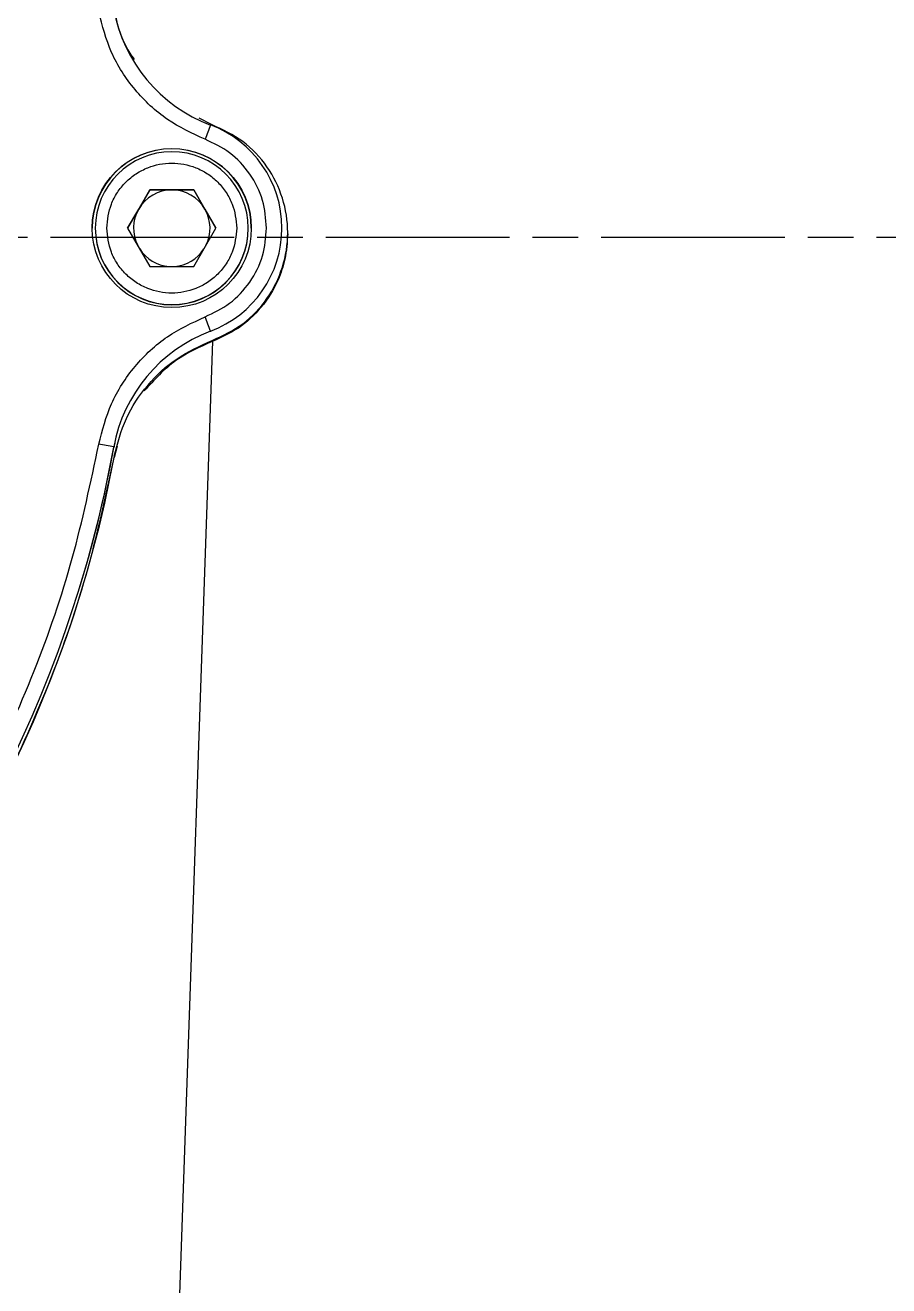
# Model space of a CAD drawing. Header units: millimetres. Extents: x 2642 to 4256, y 821 to 2003.
# Drawn here: x 3908.4 to 3964.8, y 1633.2 to 1715.6 of the extents above; entities that cross this region are included whole.
import ezdxf

# ---------------------------------------------------------------- set-up
doc = ezdxf.new("R2010")
doc.units = ezdxf.units.MM
doc.linetypes.add('AM_ISO08W050', pattern=[18, 12, -1.5, 3, -1.5])
doc.layers.add('5剖面线层', color=2, linetype='Continuous')
doc.layers.add('AM_7', color=4, linetype='AM_ISO08W050', lineweight=25)

msp = doc.modelspace()

# ---------------------------------------------------------------- hatches: boundary and pattern name
at = {"layer": '5剖面线层'}
h = msp.add_hatch(dxfattribs=at)
h.set_pattern_fill('ANSI31', color=256, scale=0.5, angle=90)
h.set_pattern_definition([(135, (6315.0344, -2390.8635), (-1.122532, -1.122532), [])])
edge = h.paths.add_edge_path()
edge.add_ellipse((3736.457, 1847.564), major_axis=(-0.136, 701.893), ratio=0.0134611, start_angle=113.403806, end_angle=115.255842, ccw=False)
edge.add_arc((3731.06, 1250.811), 317.97, 90.58015, 91.86389)
edge.add_spline(control_points=[(3720.718, 1568.612), (3720.639, 1568.608), (3720.471, 1568.599), (3720.289, 1568.582), (3720.109, 1568.561), (3719.894, 1568.519), (3719.64, 1568.442), (3719.347, 1568.31), (3719.022, 1568.091), (3718.703, 1567.767), (3718.447, 1567.342), (3718.293, 1566.892), (3718.291, 1566.59), (3718.276, 1566.465)], knot_values=[0, 0, 0, 0, 0.143587, 0.304606, 0.433091, 0.511146, 0.56537, 0.622966, 0.690996, 0.767047, 0.850218, 0.937974, 1, 1, 1, 1], degree=3, periodic=0)
edge.add_line((3718.276, 1566.465), (3718.279, 1548.092))
edge.add_line((3718.279, 1548.092), (3727.97, 1548.092))
edge = h.paths.add_edge_path()
edge.add_spline(control_points=[(3774.214, 1566.425), (3774.214, 1566.564), (3774.228, 1566.702), (3774.282, 1566.971), (3774.322, 1567.102), (3774.428, 1567.357), (3774.493, 1567.479), (3774.645, 1567.706), (3774.733, 1567.813), (3774.929, 1568.008), (3775.035, 1568.095), (3775.262, 1568.247), (3775.385, 1568.313), (3775.639, 1568.418), (3775.77, 1568.458), (3776.039, 1568.511), (3776.178, 1568.525), (3776.315, 1568.525)], knot_values=[0, 0, 0, 0, 0.125, 0.125, 0.25, 0.25, 0.375, 0.375, 0.5, 0.5, 0.625, 0.625, 0.75, 0.75, 0.875, 0.875, 1, 1, 1, 1], degree=3, periodic=0)
edge.add_line((3776.315, 1568.525), (3798.37, 1568.529))
edge.add_line((3798.37, 1568.529), (3798.37, 1572.746))
edge.add_line((3798.37, 1572.746), (3795.712, 1572.728))
edge.add_line((3795.712, 1572.728), (3787.697, 1572.787))
edge.add_line((3787.697, 1572.787), (3787.418, 1586.376))
edge.add_line((3787.418, 1586.376), (3787.31, 1586.376))
edge.add_line((3787.31, 1586.376), (3786.785, 1586.9))
edge.add_line((3786.785, 1586.9), (3786.26, 1587.425))
edge.add_line((3786.26, 1587.425), (3778.118, 1587.424))
edge.add_line((3778.118, 1587.424), (3777.592, 1586.899))
edge.add_line((3777.592, 1586.899), (3777.067, 1586.374))
edge.add_line((3777.067, 1586.374), (3777.066, 1584.274))
edge.add_line((3777.066, 1584.274), (3767.265, 1584.272))
edge.add_line((3767.265, 1584.272), (3767.144, 1577.429))
edge.add_line((3767.144, 1577.429), (3767.023, 1570.586))
edge.add_arc((3765.262, 1570.52), 1.762, -54.66619, 2.16996, ccw=False)
edge.add_arc((3780.168, 945.497), 623.74, 91.275674, 91.732412)
edge.add_arc((3752.756, 1943.449), 374.595, 270.03216, 271.30865, ccw=False)
edge.add_line((3752.966, 1568.854), (3745.183, 1568.825))
edge.add_ellipse((3736.457, 1847.564), major_axis=(-0.136, 701.893), ratio=0.0134611, start_angle=244.74386, end_angle=246.601321, ccw=False)
edge.add_line((3745.06, 1548.092), (3759.994, 1548.092))
edge.add_line((3759.994, 1548.092), (3759.994, 1551.724))
edge.add_line((3759.994, 1551.724), (3772.101, 1551.724))
edge.add_spline(control_points=[(3772.101, 1551.724), (3772.248, 1551.726), (3772.387, 1551.74), (3772.656, 1551.793), (3772.787, 1551.833), (3773.041, 1551.938), (3773.164, 1552.004), (3773.392, 1552.156), (3773.498, 1552.243), (3773.694, 1552.439), (3773.781, 1552.545), (3773.933, 1552.772), (3773.999, 1552.895), (3774.104, 1553.149), (3774.144, 1553.28), (3774.198, 1553.549), (3774.212, 1553.687), (3774.212, 1553.826)], knot_values=[0, 0, 0, 0, 0.125, 0.125, 0.25, 0.25, 0.375, 0.375, 0.5, 0.5, 0.625, 0.625, 0.75, 0.75, 0.875, 0.875, 1, 1, 1, 1], degree=3, periodic=0)
edge.add_line((3774.212, 1553.826), (3774.214, 1566.555))
h.paths.add_polyline_path([(3899.919, 1584.835), (3893.713, 1584.835), (3893.712, 1586.374), (3893.187, 1586.899), (3892.662, 1587.424), (3884.519, 1587.425), (3883.994, 1586.9), (3883.359, 1586.266), (3883.083, 1572.787), (3872.409, 1572.709), (3872.409, 1569.059), (3878.43, 1569.088), (3899.919, 1569.088)])
edge = h.paths.add_edge_path()
edge.add_spline(control_points=[(3920.223, 1571.124), (3920.222, 1570.957), (3920.244, 1570.797), (3920.324, 1570.483), (3920.383, 1570.327), (3920.611, 1569.894), (3920.831, 1569.641), (3921.096, 1569.452)], knot_values=[0, 0, 0, 0, 0.25, 0.25, 0.5, 0.5, 1, 1, 1, 1], degree=3, periodic=0)
edge.add_spline(control_points=[(3921.096, 1569.452), (3921.232, 1569.354), (3921.354, 1569.243), (3921.471, 1569.108), (3921.479, 1569.098), (3921.487, 1569.088)], knot_values=[0, 0, 0, 0, 0.25, 0.25, 0.269528, 0.269528, 0.269528, 0.269528], degree=3, periodic=0)
edge.add_line((3921.487, 1569.088), (3913.551, 1569.088))
edge.add_line((3913.551, 1569.088), (3913.551, 1584.835))
edge.add_line((3913.551, 1584.835), (3919.979, 1584.835))
edge.add_line((3919.979, 1584.835), (3919.984, 1584.835))
edge.add_line((3919.984, 1584.835), (3920.223, 1571.124))
h.paths.add_polyline_path([(3926.002, 1566.988, 0.414214), (3923.902, 1569.088), (3913.716, 1569.088), (3913.735, 1552.291), (3913.735, 1548.092), (3917.228, 1548.092), (3921.973, 1548.092), (3924.002, 1548.092), (3926.002, 1548.092)])

# ---------------------------------------------------------------- linework, layer by layer
at = {"color": 7, "linetype": 'Continuous', "lineweight": 25}
for p, q in [((3920.577, 1709.128), (3919.728, 1709.568)), ((3916.491, 1704.877), (3915.048, 1702.377)), ((3915.77, 1703.62), (3916.491, 1704.87)), ((3919.378, 1704.877), (3916.491, 1704.877)), ((3916.491, 1704.87), (3916.491, 1704.877)), ((3916.491, 1704.87), (3917.935, 1704.87)), ((3917.935, 1704.87), (3919.378, 1704.87)), ((3920.821, 1702.377), (3919.378, 1704.877)), ((3919.378, 1704.877), (3919.378, 1704.87)), ((3919.378, 1704.87), (3920.1, 1703.62)), ((3915.05, 1702.373), (3915.77, 1703.62)), ((3920.1, 1703.62), (3920.82, 1702.373)), ((3912.935, 1702.375), (3912.935, 1702.364)), ((3915.048, 1702.377), (3916.491, 1699.877)), ((3919.378, 1699.877), (3920.821, 1702.377)), ((3922.935, 1702.364), (3922.935, 1702.375)), ((3925.135, 1702.345), (3925.135, 1702.379)), ((3925.512, 1702.008), (3925.512, 1702.08)), ((3916.491, 1699.877), (3919.378, 1699.877)), ((3920.466, 1695.638), (3920.466, 1695.605)), ((3917.38, 1601.952), (3920.629, 1694.988)), ((3920.577, 1695.032), (3920.577, 1694.961)), ((3914.144, 1688.032), (3914.144, 1688.066)), ((3914.363, 1688.131), (3914.165, 1687.388))]:
    msp.add_line(p, q, dxfattribs=at)
msp.add_circle((3917.935, 1702.381), 5.2, dxfattribs=at)
for centre, radius, start, end in [((3923.983, 1718.48), 10, 190.30615, 249.41337), ((4229.247, 1592.339), 330.126, 159.28349, 159.4567), ((3917.935, 1702.379), 7.2, 359.99987, 69.41339), ((3917.935, 1702.364), 5.2, 0.00011, 179.99974), ((3917.935, 1702.375), 5, 359.99995, 179.99959), ((3917.935, 1702.37), 2.5, 89.99966, 149.9996), ((3917.935, 1702.37), 2.5, 29.99978, 89.99971), ((3917.935, 1702.37), 2.5, 149.99962, 207.09742), ((3917.935, 1702.37), 2.5, 332.90197, 29.99975), ((3917.935, 1702.375), 5, 179.99978, 359.99975), ((3917.935, 1702.364), 5, 179.99978, 359.99975), ((3917.935, 1702.379), 7.2, 290.58661, 359.99981), ((3917.935, 1702.37), 2.5, 212.9021, 265.89476), ((3917.935, 1702.37), 2.5, 274.10462, 327.09726), ((3606.571, 1578.539), 335.026, 20.45808, 20.62944), ((3923.983, 1686.277), 10, 110.58663, 169.69385), ((3835.435, 1702.379), 80, 280.30604, 349.69383), ((3835.435, 1702.344), 80, 342.76842, 349.69388), ((3892.111, 1571.096), 119.028, 79.33268, 79.81423), ((3923.983, 1686.243), 10, 168.01767, 169.69388), ((3835.512, 1702.006), 80, 281.36448, 349.47139)]:
    msp.add_arc(centre, radius, start, end, dxfattribs=at)
for points, knots in [([(3920.115, 1708.185), (3919.268, 1708.576), (3917.545, 1709.371), (3915.453, 1711.361), (3913.869, 1713.775), (3913.394, 1715.611), (3913.16, 1716.514)], [0, 0, 0, 0, 0.245796, 0.5, 0.754204, 1, 1, 1, 1]), ([(3915.495, 1713.411), (3915.308, 1713.681), (3914.624, 1714.662), (3914.358, 1715.842), (3914.165, 1716.697)], [0, 0, 0, 0, 0.275029, 1, 1, 1, 1]), ([(3924.135, 1702.381), (3924.082, 1702.992), (3923.975, 1704.245), (3923.104, 1705.961), (3921.804, 1707.38), (3920.669, 1707.921), (3920.115, 1708.185)], [0, 0, 0, 0, 0.244178, 0.5, 0.755822, 1, 1, 1, 1]), ([(3913.685, 1702.377), (3913.741, 1702.911), (3913.829, 1703.734), (3914.359, 1704.723), (3914.907, 1705.403), (3915.588, 1705.955), (3916.578, 1706.469), (3917.935, 1706.729), (3919.292, 1706.469), (3920.281, 1705.955), (3920.962, 1705.403), (3921.511, 1704.723), (3922.041, 1703.733), (3922.128, 1702.911), (3922.185, 1702.377)], [0, 0, 0, 0, 0.119728, 0.18418, 0.25, 0.31582, 0.380272, 0.5, 0.619728, 0.68418, 0.75, 0.81582, 0.880272, 1, 1, 1, 1]), ([(3922.185, 1702.377), (3922.128, 1701.842), (3922.041, 1701.02), (3921.511, 1700.03), (3920.962, 1699.35), (3920.281, 1698.798), (3919.292, 1698.284), (3917.935, 1698.024), (3916.578, 1698.284), (3915.588, 1698.798), (3914.907, 1699.35), (3914.359, 1700.03), (3913.829, 1701.02), (3913.741, 1701.842), (3913.685, 1702.377)], [0, 0, 0, 0, 0.119728, 0.18418, 0.25, 0.31582, 0.380272, 0.5, 0.619728, 0.68418, 0.75, 0.81582, 0.880272, 1, 1, 1, 1]), ([(3920.115, 1696.577), (3920.669, 1696.841), (3921.804, 1697.382), (3923.104, 1698.8), (3923.975, 1700.517), (3924.082, 1701.769), (3924.135, 1702.381)], [0, 0, 0, 0, 0.244178, 0.5, 0.755822, 1, 1, 1, 1]), ([(3925.512, 1702.008), (3925.476, 1701.451), (3925.41, 1700.417), (3924.843, 1698.752), (3923.858, 1697.166), (3922.36, 1695.765), (3921.165, 1695.226), (3920.577, 1694.961)], [0, 0, 0, 0, 0.182468, 0.338737, 0.571946, 0.789459, 1, 1, 1, 1]), ([(3913.16, 1688.247), (3913.394, 1689.15), (3913.869, 1690.987), (3915.453, 1693.401), (3917.545, 1695.391), (3919.268, 1696.186), (3920.115, 1696.577)], [0, 0, 0, 0, 0.2457963, 0.5, 0.7542037, 1, 1, 1, 1]), ([(3920.577, 1694.961), (3919.751, 1694.594), (3918.042, 1693.835), (3916.781, 1692.452), (3916.13, 1691.738)], [0, 0, 0, 0, 0.483329, 1, 1, 1, 1]), ([(3849.568, 1624.656), (3852.064, 1625.182), (3857.102, 1626.244), (3864.479, 1628.783), (3871.721, 1632.052), (3878.7, 1636.115), (3885.303, 1640.927), (3891.396, 1646.419), (3896.889, 1652.513), (3901.701, 1659.116), (3905.763, 1666.095), (3909.032, 1673.337), (3911.571, 1680.714), (3912.634, 1685.751), (3913.16, 1688.247)], [0, 0, 0, 0, 0.0799588, 0.1613715, 0.2441424, 0.3288926, 0.4142166, 0.5, 0.5857784, 0.6711024, 0.7558576, 0.8386237, 0.9200388, 1, 1, 1, 1])]:
    msp.add_open_spline(points, degree=3, knots=knots, dxfattribs=at)
for points in [[(3920.577, 1695.032), (3921.271, 1695.357), (3922.66, 1696.007), (3924.249, 1697.718), (3925.278, 1699.787), (3925.629, 1702.08), (3925.278, 1704.372), (3924.249, 1706.441), (3922.66, 1708.153), (3921.271, 1708.803), (3920.577, 1709.128)], [(3914.165, 1687.462), (3914.387, 1688.301), (3914.831, 1689.98), (3916.291, 1692.162), (3918.203, 1693.961), (3919.786, 1694.675), (3920.577, 1695.032)], [(3914.165, 1687.462), (3913.6, 1684.847), (3912.471, 1679.618), (3909.792, 1672.038), (3906.423, 1664.75), (3902.326, 1657.84), (3897.563, 1651.374), (3892.175, 1645.417), (3886.218, 1640.029), (3879.751, 1635.265), (3872.841, 1631.169), (3865.553, 1627.8), (3857.974, 1625.121), (3852.744, 1623.992), (3850.129, 1623.427)]]:
    msp.add_open_spline(points, degree=3, dxfattribs=at)
at = {"layer": 'AM_7'}
msp.add_line((3550.012, 1701.79), (4188.229, 1701.79), dxfattribs=at)

doc.saveas('drawing.dxf')
